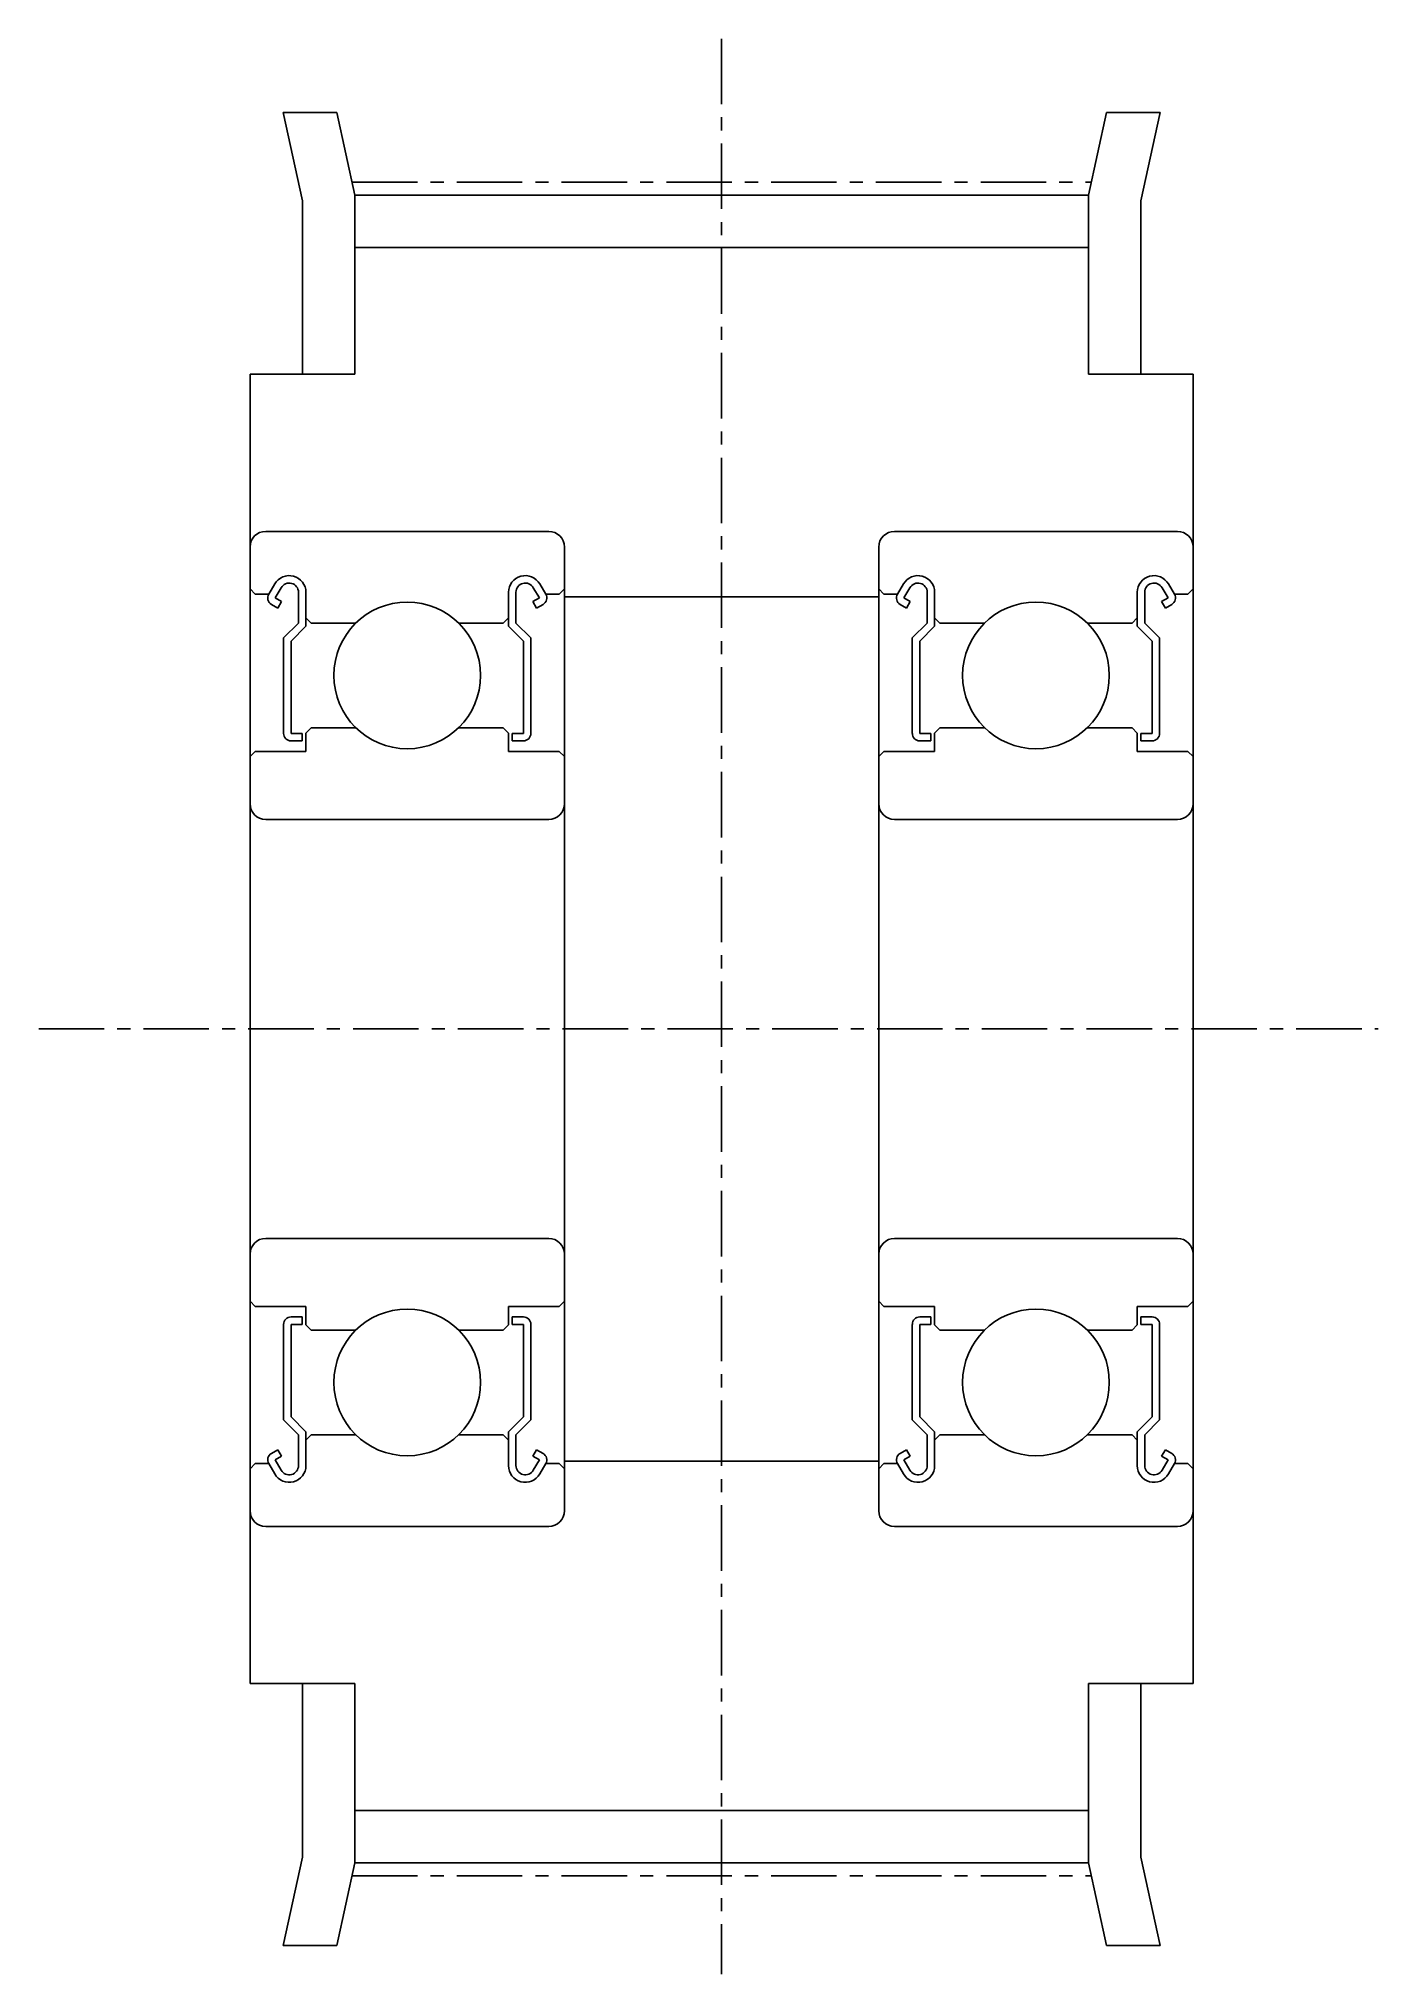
# Model space of a CAD drawing. Extents: x -286 to -132, y -61 to 71.
# Drawn here: x -157.08 to -131.52, y 33.86 to 70.82 of the extents above; entities outside this region: 2.
import ezdxf

# ---------------------------------------------------------------- set-up
doc = ezdxf.new("R2010")
doc.units = 0
doc.linetypes.add('CENTER', pattern=[2, 1.25, -0.25, 0.25, -0.25])
doc.layers.get('0').update_dxf_attribs({"linetype": 'CONTINUOUS'})
doc.layers.add('CENTER', color=1, linetype='CENTER')

msp = doc.modelspace()

# ---------------------------------------------------------------- linework, layer by layer
at = {"color": 7, "linetype": 'CONTINUOUS'}
for p, q in [((-152.418, 69.414), (-152.051, 67.726)), ((-152.418, 69.414), (-151.395, 69.414)), ((-151.395, 69.414), (-151.051, 67.834)), ((-136.706, 69.414), (-137.051, 67.834)), ((-136.706, 69.414), (-135.683, 69.414)), ((-135.683, 69.414), (-136.051, 67.726)), ((-152.051, 67.726), (-152.051, 64.414)), ((-151.051, 67.834), (-137.051, 67.834)), ((-151.051, 67.834), (-151.051, 64.414)), ((-137.051, 67.834), (-137.051, 64.414)), ((-136.051, 67.726), (-136.051, 64.414)), ((-151.051, 66.834), (-137.051, 66.834)), ((-153.051, 64.414), (-153.051, 39.414)), ((-151.051, 64.414), (-153.051, 64.414)), ((-137.051, 64.414), (-135.051, 64.414)), ((-135.051, 64.414), (-135.051, 39.414)), ((-147.351, 61.414), (-152.751, 61.414)), ((-140.751, 61.414), (-135.351, 61.414)), ((-153.051, 61.114), (-153.051, 51.914)), ((-147.051, 61.114), (-147.051, 51.914)), ((-141.051, 61.114), (-141.051, 51.914)), ((-135.051, 61.114), (-135.051, 51.914)), ((-153.051, 60.314), (-152.951, 60.214)), ((-152.695, 60.214), (-152.579, 60.41)), ((-152.572, 60.143), (-152.456, 60.339)), ((-152.126, 60.25), (-152.126, 59.664)), ((-151.984, 60.25), (-151.984, 59.605)), ((-148.117, 60.25), (-148.117, 59.605)), ((-147.975, 60.25), (-147.975, 59.664)), ((-147.529, 60.143), (-147.645, 60.339)), ((-147.406, 60.214), (-147.522, 60.41)), ((-147.051, 60.314), (-147.151, 60.214)), ((-141.051, 60.314), (-140.951, 60.214)), ((-140.695, 60.214), (-140.579, 60.41)), ((-140.572, 60.143), (-140.456, 60.339)), ((-140.126, 60.25), (-140.126, 59.664)), ((-139.984, 60.25), (-139.984, 59.605)), ((-136.117, 60.25), (-136.117, 59.605)), ((-135.975, 60.25), (-135.975, 59.664)), ((-135.529, 60.143), (-135.645, 60.339)), ((-135.406, 60.214), (-135.522, 60.41)), ((-135.051, 60.314), (-135.151, 60.214)), ((-152.951, 60.214), (-152.695, 60.214)), ((-152.643, 60.019), (-152.52, 59.948)), ((-152.449, 60.072), (-152.572, 60.143)), ((-152.52, 59.948), (-152.449, 60.072)), ((-147.652, 60.072), (-147.529, 60.143)), ((-147.581, 59.948), (-147.652, 60.072)), ((-147.458, 60.019), (-147.581, 59.948)), ((-147.151, 60.214), (-147.406, 60.214)), ((-147.051, 60.164), (-141.051, 60.164)), ((-140.951, 60.214), (-140.695, 60.214)), ((-140.643, 60.019), (-140.52, 59.948)), ((-140.449, 60.072), (-140.572, 60.143)), ((-140.52, 59.948), (-140.449, 60.072)), ((-135.652, 60.072), (-135.529, 60.143)), ((-135.581, 59.948), (-135.652, 60.072)), ((-135.458, 60.019), (-135.581, 59.948)), ((-135.151, 60.214), (-135.406, 60.214)), ((-152.126, 59.664), (-152.411, 59.379)), ((-151.984, 59.605), (-152.268, 59.32)), ((-151.984, 59.764), (-151.884, 59.664)), ((-151.884, 59.664), (-151.03, 59.664)), ((-148.217, 59.664), (-149.071, 59.664)), ((-148.117, 59.764), (-148.217, 59.664)), ((-148.117, 59.605), (-147.833, 59.32)), ((-147.975, 59.664), (-147.691, 59.379)), ((-140.126, 59.664), (-140.411, 59.379)), ((-139.984, 59.605), (-140.268, 59.32)), ((-139.984, 59.764), (-139.884, 59.664)), ((-139.884, 59.664), (-139.03, 59.664)), ((-136.217, 59.664), (-137.071, 59.664)), ((-136.117, 59.764), (-136.217, 59.664)), ((-136.117, 59.605), (-135.833, 59.32)), ((-135.975, 59.664), (-135.691, 59.379)), ((-152.411, 59.379), (-152.411, 57.556)), ((-152.268, 57.556), (-152.268, 59.32)), ((-147.833, 57.556), (-147.833, 59.32)), ((-147.691, 59.379), (-147.691, 57.556)), ((-140.411, 59.379), (-140.411, 57.556)), ((-140.268, 57.556), (-140.268, 59.32)), ((-135.833, 57.556), (-135.833, 59.32)), ((-135.691, 59.379), (-135.691, 57.556)), ((-153.051, 58.814), (-153.051, 58.814)), ((-135.051, 58.814), (-135.051, 58.814)), ((-151.984, 57.564), (-151.884, 57.664)), ((-151.884, 57.664), (-151.03, 57.664)), ((-148.217, 57.664), (-149.071, 57.664)), ((-148.117, 57.564), (-148.217, 57.664)), ((-139.984, 57.564), (-139.884, 57.664)), ((-139.884, 57.664), (-139.03, 57.664)), ((-136.217, 57.664), (-137.071, 57.664)), ((-136.117, 57.564), (-136.217, 57.664)), ((-152.055, 57.556), (-152.268, 57.556)), ((-152.268, 57.414), (-152.055, 57.414)), ((-152.055, 57.414), (-152.055, 57.556)), ((-151.984, 57.214), (-151.984, 57.564)), ((-148.117, 57.214), (-148.117, 57.564)), ((-148.046, 57.556), (-147.833, 57.556)), ((-148.046, 57.414), (-148.046, 57.556)), ((-147.833, 57.414), (-148.046, 57.414)), ((-140.055, 57.556), (-140.268, 57.556)), ((-140.268, 57.414), (-140.055, 57.414)), ((-140.055, 57.414), (-140.055, 57.556)), ((-139.984, 57.214), (-139.984, 57.564)), ((-136.117, 57.214), (-136.117, 57.564)), ((-136.046, 57.556), (-135.833, 57.556)), ((-136.046, 57.414), (-136.046, 57.556)), ((-135.833, 57.414), (-136.046, 57.414)), ((-153.051, 57.114), (-152.951, 57.214)), ((-152.951, 57.214), (-151.984, 57.214)), ((-147.151, 57.214), (-148.117, 57.214)), ((-147.051, 57.114), (-147.151, 57.214)), ((-141.051, 57.114), (-140.951, 57.214)), ((-140.951, 57.214), (-139.984, 57.214)), ((-135.151, 57.214), (-136.117, 57.214)), ((-135.051, 57.114), (-135.151, 57.214)), ((-153.051, 56.514), (-153.051, 56.514)), ((-135.051, 56.514), (-135.05, 56.514)), ((-152.751, 55.914), (-147.351, 55.914)), ((-135.351, 55.914), (-140.751, 55.914)), ((-153.051, 42.714), (-153.051, 51.914)), ((-147.051, 42.714), (-147.051, 51.914)), ((-141.051, 42.714), (-141.051, 51.914)), ((-135.051, 42.714), (-135.051, 51.914)), ((-152.751, 47.914), (-147.351, 47.914)), ((-135.351, 47.914), (-140.751, 47.914)), ((-153.051, 46.714), (-152.951, 46.614)), ((-152.951, 46.614), (-151.984, 46.614)), ((-151.984, 46.614), (-151.984, 46.264)), ((-147.151, 46.614), (-148.117, 46.614)), ((-148.117, 46.614), (-148.117, 46.264)), ((-147.051, 46.714), (-147.151, 46.614)), ((-141.051, 46.714), (-140.951, 46.614)), ((-140.951, 46.614), (-139.984, 46.614)), ((-139.984, 46.614), (-139.984, 46.264)), ((-136.117, 46.614), (-136.117, 46.264)), ((-135.151, 46.614), (-136.117, 46.614)), ((-135.051, 46.714), (-135.151, 46.614)), ((-152.411, 44.448), (-152.411, 46.272)), ((-152.268, 46.414), (-152.055, 46.414)), ((-152.055, 46.272), (-152.268, 46.272)), ((-152.268, 46.272), (-152.268, 44.507)), ((-152.055, 46.414), (-152.055, 46.272)), ((-151.984, 46.264), (-151.884, 46.164)), ((-148.117, 46.264), (-148.217, 46.164)), ((-147.833, 46.414), (-148.046, 46.414)), ((-148.046, 46.414), (-148.046, 46.272)), ((-148.046, 46.272), (-147.833, 46.272)), ((-147.833, 46.272), (-147.833, 44.507)), ((-147.691, 44.448), (-147.691, 46.272)), ((-140.411, 44.448), (-140.411, 46.272)), ((-140.268, 46.414), (-140.055, 46.414)), ((-140.268, 46.272), (-140.268, 44.507)), ((-140.055, 46.272), (-140.268, 46.272)), ((-140.055, 46.414), (-140.055, 46.272)), ((-139.984, 46.264), (-139.884, 46.164)), ((-136.117, 46.264), (-136.217, 46.164)), ((-136.046, 46.414), (-136.046, 46.272)), ((-135.833, 46.414), (-136.046, 46.414)), ((-136.046, 46.272), (-135.833, 46.272)), ((-135.833, 46.272), (-135.833, 44.507)), ((-135.691, 44.448), (-135.691, 46.272)), ((-151.884, 46.164), (-151.03, 46.164)), ((-148.217, 46.164), (-149.071, 46.164)), ((-139.884, 46.164), (-139.03, 46.164)), ((-136.217, 46.164), (-137.071, 46.164)), ((-152.126, 44.164), (-152.411, 44.448)), ((-151.984, 44.223), (-152.268, 44.507)), ((-148.117, 44.223), (-147.833, 44.507)), ((-147.975, 44.164), (-147.691, 44.448)), ((-140.126, 44.164), (-140.411, 44.448)), ((-139.984, 44.223), (-140.268, 44.507)), ((-136.117, 44.223), (-135.833, 44.507)), ((-135.975, 44.164), (-135.691, 44.448)), ((-152.126, 43.577), (-152.126, 44.164)), ((-151.984, 43.577), (-151.984, 44.223)), ((-151.984, 44.064), (-151.884, 44.164)), ((-151.884, 44.164), (-151.03, 44.164)), ((-148.217, 44.164), (-149.071, 44.164)), ((-148.117, 44.064), (-148.217, 44.164)), ((-148.117, 43.577), (-148.117, 44.223)), ((-147.975, 43.577), (-147.975, 44.164)), ((-140.126, 43.577), (-140.126, 44.164)), ((-139.984, 43.577), (-139.984, 44.223)), ((-139.984, 44.064), (-139.884, 44.164)), ((-139.884, 44.164), (-139.03, 44.164)), ((-136.217, 44.164), (-137.071, 44.164)), ((-136.117, 44.064), (-136.217, 44.164)), ((-136.117, 43.577), (-136.117, 44.223)), ((-135.975, 43.577), (-135.975, 44.164)), ((-153.051, 43.514), (-152.951, 43.614)), ((-152.951, 43.614), (-152.695, 43.614)), ((-152.695, 43.614), (-152.579, 43.418)), ((-152.643, 43.808), (-152.52, 43.879)), ((-152.449, 43.756), (-152.572, 43.685)), ((-152.572, 43.685), (-152.456, 43.489)), ((-152.52, 43.879), (-152.449, 43.756)), ((-147.581, 43.879), (-147.652, 43.756)), ((-147.652, 43.756), (-147.529, 43.685)), ((-147.529, 43.685), (-147.645, 43.489)), ((-147.458, 43.808), (-147.581, 43.879)), ((-147.406, 43.614), (-147.522, 43.418)), ((-147.151, 43.614), (-147.406, 43.614)), ((-147.051, 43.514), (-147.151, 43.614)), ((-147.051, 43.664), (-141.051, 43.664)), ((-141.051, 43.514), (-140.951, 43.614)), ((-140.951, 43.614), (-140.695, 43.614)), ((-140.695, 43.614), (-140.579, 43.418)), ((-140.643, 43.808), (-140.52, 43.879)), ((-140.449, 43.756), (-140.572, 43.685)), ((-140.572, 43.685), (-140.456, 43.489)), ((-140.52, 43.879), (-140.449, 43.756)), ((-135.581, 43.879), (-135.652, 43.756)), ((-135.652, 43.756), (-135.529, 43.685)), ((-135.529, 43.685), (-135.645, 43.489)), ((-135.458, 43.808), (-135.581, 43.879)), ((-135.406, 43.614), (-135.522, 43.418)), ((-135.151, 43.614), (-135.406, 43.614)), ((-135.051, 43.514), (-135.151, 43.614)), ((-147.351, 42.414), (-152.751, 42.414)), ((-140.751, 42.414), (-135.351, 42.414)), ((-151.051, 39.414), (-153.051, 39.414)), ((-152.051, 36.101), (-152.051, 39.414)), ((-151.051, 35.994), (-151.051, 39.414)), ((-137.051, 35.994), (-137.051, 39.414)), ((-137.051, 39.414), (-135.051, 39.414)), ((-136.051, 36.101), (-136.051, 39.414)), ((-151.051, 36.994), (-137.051, 36.994)), ((-152.418, 34.414), (-152.051, 36.101)), ((-151.395, 34.414), (-151.051, 35.994)), ((-151.051, 35.994), (-137.051, 35.994)), ((-136.706, 34.414), (-137.051, 35.994)), ((-135.683, 34.414), (-136.051, 36.101)), ((-152.418, 34.414), (-151.395, 34.414)), ((-136.706, 34.414), (-135.683, 34.414))]:
    msp.add_line(p, q, dxfattribs=at)
for centre in [(-150.051, 58.664), (-138.051, 58.664), (-150.051, 45.164), (-138.051, 45.164)]:
    msp.add_circle(centre, 1.4, dxfattribs=at)
for centre, radius, start, end in [((-152.751, 61.114), 0.3, 90, 180), ((-147.351, 61.114), 0.3, 0, 90), ((-140.751, 61.114), 0.3, 90, 180), ((-135.351, 61.114), 0.3, 0, 90), ((-152.303, 60.25), 0.319, 0, 150.0003), ((-152.303, 60.25), 0.177, 0, 150.0032), ((-147.798, 60.25), 0.319, 29.9997, 180), ((-147.798, 60.25), 0.177, 29.9968, 180), ((-140.303, 60.25), 0.319, 0, 150.0003), ((-140.303, 60.25), 0.177, 0, 150.0032), ((-135.798, 60.25), 0.319, 29.9997, 180), ((-135.798, 60.25), 0.177, 29.9968, 180), ((-152.572, 60.143), 0.142, 149.9903, 240.0019), ((-147.529, 60.143), 0.142, 299.9981, 30.0097), ((-140.572, 60.143), 0.142, 149.9903, 240.0019), ((-135.529, 60.143), 0.142, 299.9981, 30.0097), ((-152.268, 57.556), 0.142, 180, 270), ((-147.833, 57.556), 0.142, 270, 360), ((-140.268, 57.556), 0.142, 180, 270), ((-135.833, 57.556), 0.142, 270, 359.9999), ((-152.751, 56.214), 0.3, 180, 270), ((-147.351, 56.214), 0.3, 270, 0), ((-140.751, 56.214), 0.3, 180, 270), ((-135.351, 56.214), 0.3, 270, 0), ((-152.751, 47.614), 0.3, 90, 180), ((-147.351, 47.614), 0.3, 0, 90), ((-140.751, 47.614), 0.3, 90, 180), ((-135.351, 47.614), 0.3, 0, 90), ((-152.268, 46.272), 0.142, 90, 179.9999), ((-147.833, 46.272), 0.142, 0.0001, 90), ((-140.268, 46.272), 0.142, 90, 179.9999), ((-135.833, 46.272), 0.142, 0.0001, 90), ((-152.572, 43.685), 0.142, 119.9981, 210.0097), ((-147.529, 43.685), 0.142, 329.9903, 60.0019), ((-140.572, 43.685), 0.142, 119.9981, 210.0097), ((-135.529, 43.685), 0.142, 329.9903, 60.0019), ((-152.303, 43.577), 0.319, 209.9997, 0), ((-152.303, 43.577), 0.177, 209.9968, 0), ((-147.798, 43.577), 0.319, 180, 330.0003), ((-147.798, 43.577), 0.177, 180, 330.0032), ((-140.303, 43.577), 0.319, 209.9997, 0), ((-140.303, 43.577), 0.177, 209.9968, 0), ((-135.798, 43.577), 0.319, 180, 330.0003), ((-135.798, 43.577), 0.177, 180, 330.0032), ((-152.751, 42.714), 0.3, 180, 270), ((-147.351, 42.714), 0.3, 270, 0), ((-140.751, 42.714), 0.3, 180, 270), ((-135.351, 42.714), 0.3, 270, 0)]:
    msp.add_arc(centre, radius, start, end, dxfattribs=at)
at = {"layer": 'CENTER', "color": 1, "linetype": 'CENTER'}
for p, q in [((-144.051, 70.82), (-144.051, 33.864)), ((-151.105, 68.084), (-136.996, 68.084)), ((-157.084, 51.914), (-131.517, 51.914)), ((-151.105, 35.744), (-136.996, 35.744))]:
    msp.add_line(p, q, dxfattribs=at)

# ---------------------------------------------------------------- texts
at = {"color": 7, "linetype": 'CONTINUOUS'}
for s, p in [('AATFW50-MXL050-8', (-285.987, -49.998)), ('AATFW50-MXL050', (-285.987, -60.81))]:
    msp.add_text(s, height=6, dxfattribs=at).set_placement(p)

doc.saveas('drawing.dxf')
